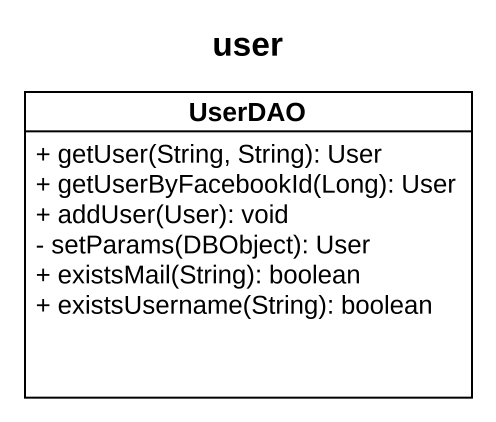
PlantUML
@startuml
title user
hide circle
hide empty members
skinparam classAttributeIconSize 0
class UserDAO {
  + getUser(String, String): User
  + getUserByFacebookId(Long): User
  + addUser(User): void
  - setParams(DBObject): User
  + existsMail(String): boolean
  + existsUsername(String): boolean
}
@enduml
